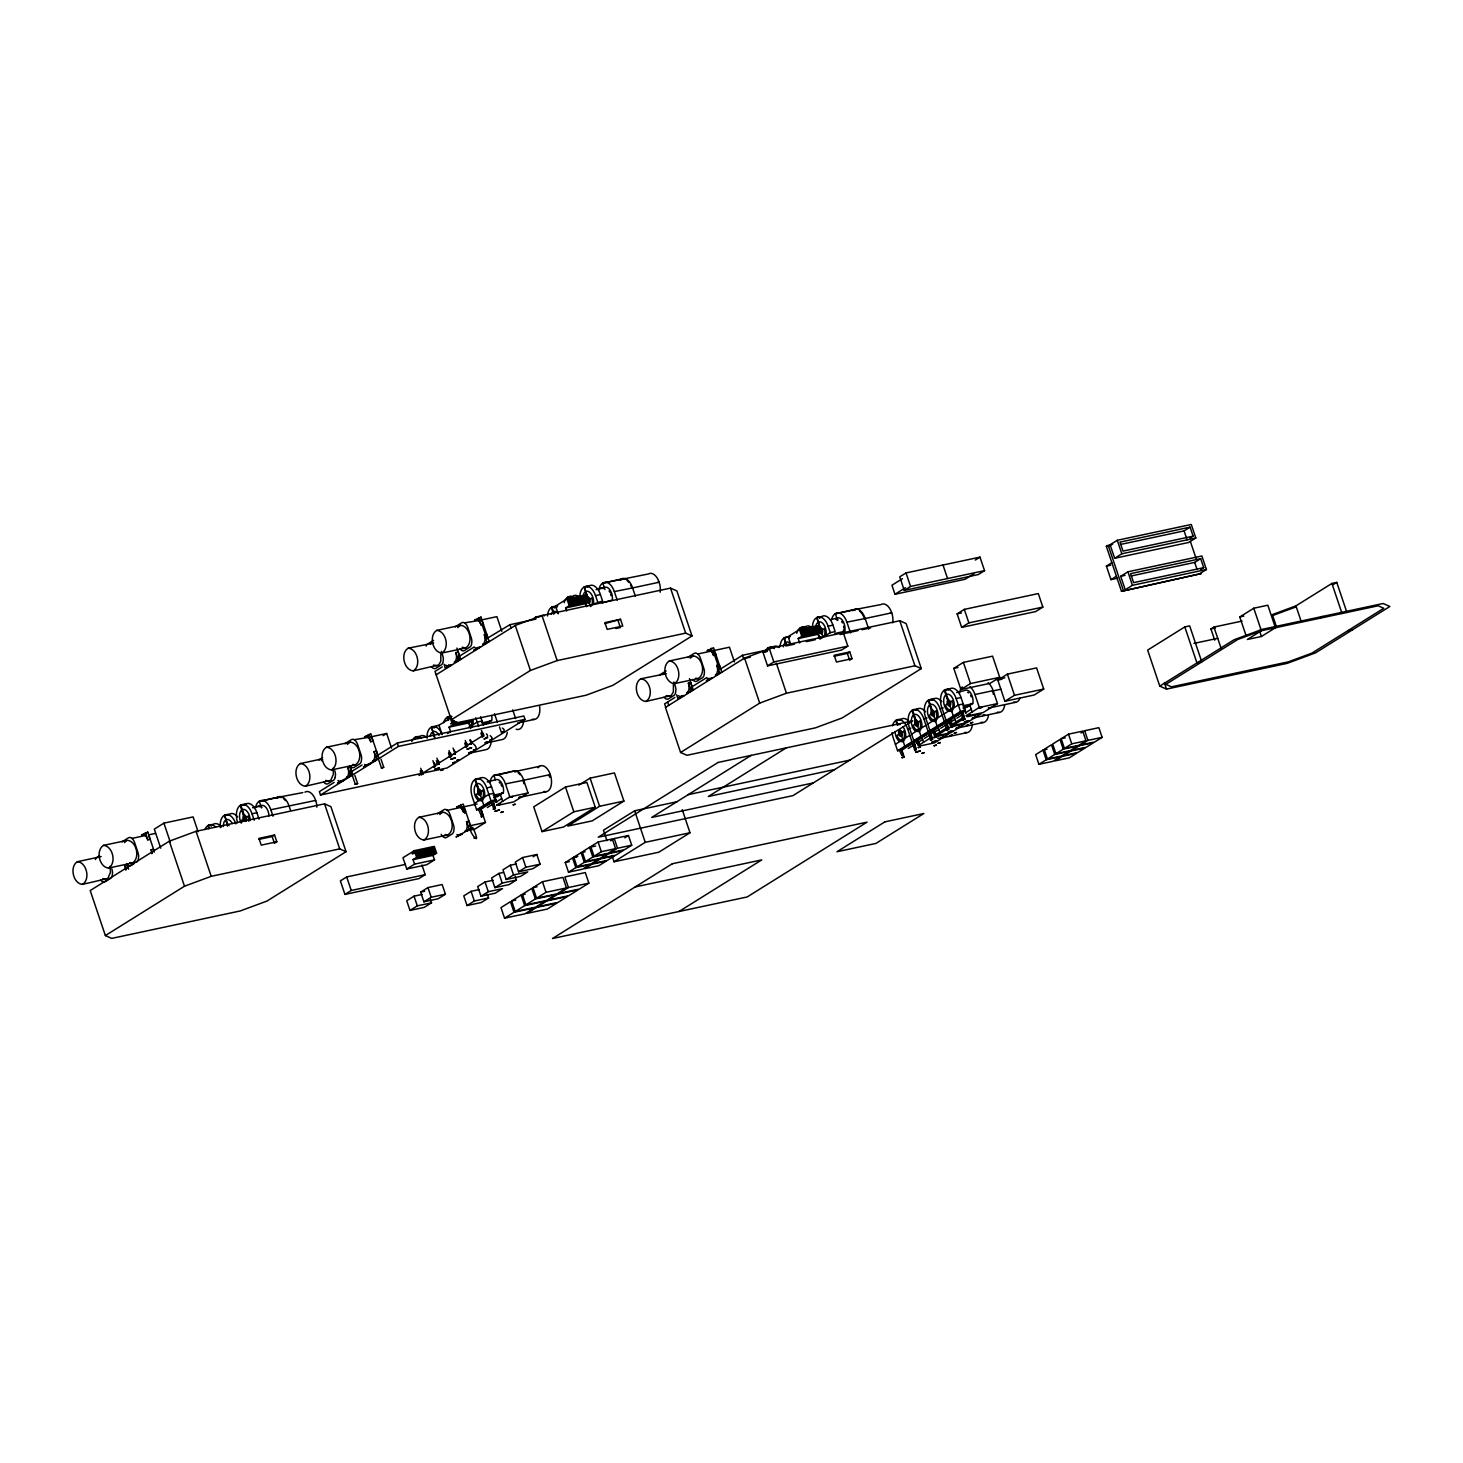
<?xml version="1.0" encoding="UTF-8"?>
<svg xmlns="http://www.w3.org/2000/svg" width="1463" height="1463" viewBox="0 0 1463 1463"><rect width="100%" height="100%" fill="white"/><g stroke="black" fill="none" stroke-linecap="round" stroke-linejoin="round"><path stroke-width="1.5" d="M469.623 826.028L469.641 825.077A7.699 4.334 77.9 0 0 468.946 821.164L466.514 821.676A7.699 4.334 77.9 0 1 467.209 825.589L467.191 826.558A7.699 4.334 77.9 0 1 465.106 831.277L467.538 830.746A7.699 4.334 77.9 0 0 469.129 828.588M720.015 669.304L720.015 668.756A7.699 4.334 77.9 0 0 719.321 664.824L716.888 665.336A7.699 4.334 77.9 0 1 717.583 669.268L717.565 670.219A7.699 4.334 77.9 0 1 715.48 674.937L717.912 674.425A7.699 4.334 77.9 0 0 719.503 672.267M350.974 773.177L351.083 771.312A7.699 4.334 77.9 0 0 350.37 767.38L347.938 767.91A7.699 4.334 77.9 0 1 348.651 771.824L348.633 772.793A7.699 4.334 77.9 0 1 346.53 777.511L348.962 776.981A7.699 4.334 77.9 0 0 350.553 774.823M458.651 658.679L458.925 655.954A7.699 4.334 77.9 0 0 458.212 652.041L455.779 652.553A7.699 4.334 77.9 0 1 456.493 656.485L456.474 657.436A7.699 4.334 77.9 0 1 454.371 662.154L456.803 661.623A7.699 4.334 77.9 0 0 458.394 659.466M691.213 689.274L691.487 686.549A7.699 4.334 77.9 0 0 690.792 682.618L688.36 683.148A7.699 4.334 77.9 0 1 689.055 687.061L689.036 688.031A7.699 4.334 77.9 0 1 686.952 692.749L689.384 692.218A7.699 4.334 77.9 0 0 690.975 690.061M335.228 777.365L335.502 774.64A7.699 4.334 77.9 0 0 334.808 770.708M485.442 724.039L491.806 720.07A9.034 5.084 77.9 0 0 491.696 715.572M493.634 797.481L497.621 796.622L503.473 792.379A9.034 5.084 77.9 0 0 496.689 779.505L487.197 781.9M825.607 636.588L826.083 634.649A9.034 5.084 77.9 0 0 819.317 621.793L816.994 623.238A9.034 5.084 77.9 0 0 815.714 626.676M841.883 633.132L844.901 630.644A9.034 5.084 77.9 0 0 838.134 617.77L830.618 619.745M963.129 708.11L967.116 707.251L972.95 703.008A9.034 5.084 77.9 0 0 966.183 690.134L956.692 692.529M471.726 727.532L473.006 724.094A9.034 5.084 77.9 0 0 472.878 719.577M357.594 783.583L355.308 784.314L357.594 783.583L354.869 775.481M381.441 768.02L383.727 767.289L381.477 768.057L378.716 759.9M435.334 766.484C429.957 767.362 439.229 767.563 433.908 762.753M451.5 756.389C446.526 757.103 454.755 757.724 450.092 752.659M471.689 743.789C466.258 744.777 475.694 744.758 470.281 740.059M475.347 749.605C468.197 750.903 481.711 751.141 473.409 743.862M487.728 737.681C477.67 740.68 491.294 738.376 486.448 733.859M491.531 739.492C485.771 740.772 495.92 740.223 490.233 735.67M503.711 731.902C497.969 733.804 508.008 731.335 502.412 728.08M480.778 808.436L478.547 809.094L480.778 808.436L483.229 816.171L481.144 816.793L483.357 816.08M472.714 827.29C484.582 853.24 464.374 826.138 471.872 827.711M496.725 802.474L493.964 797.079M473.902 838.134L476.17 837.348M911.668 742.418L913.589 741.942M917.356 739.565L916.478 739.857M934.089 729.159L931.858 729.818L934.089 729.159L936.539 736.913L934.455 737.517L936.539 736.913M952.852 726.727L950.603 727.385L952.888 726.654L950.292 718.955L948.042 719.723L950.145 719.156M124.446 842.615L126.202 840.859M321.293 760.76L322.573 759.242M347.426 744.448L348.706 742.948M457.663 627.609L460.498 625.304C469.934 625.999 473.665 643.208 465.563 647.981L441.826 653.065C432.39 652.352 428.659 635.161 436.742 630.388L460.498 625.304M439.851 814.525L441.131 813.026M690.225 658.204L693.06 655.899C702.496 656.594 706.227 673.803 698.144 678.576L674.388 683.642C664.97 682.947 661.239 665.756 669.322 660.965L693.06 655.899M227.314 825.79L228.118 825.297A3.109 1.756 77.9 0 1 229.069 825.607M259.737 806.808L260.524 806.058L252.569 807.759M433.597 733.713L431.384 727.166A13.844 7.79 77.9 0 1 442.009 734.152M603.231 588.638L604.018 587.888L596.063 589.589M819.554 628.102L820.359 627.609A3.109 1.756 77.9 0 1 822.718 631.669A3.109 1.756 77.9 0 1 820.048 632.967M835.794 619.215L836.598 618.465L837.257 620.44M899.434 730.403L899.068 730.769A3.109 1.756 77.9 0 0 899.708 735.779A3.109 1.756 77.9 0 0 902.25 734.188A3.109 1.756 77.9 0 0 899.873 730.256L904.774 746.258L909.639 745.234M423.026 774.165C418.491 774.622 425.696 775.701 421.746 770.343M439.211 764.07C434.548 764.619 442.21 765.423 437.912 760.248M455.395 753.975C450.897 754.487 458.23 755.365 454.097 750.153M467.575 746.386C463.04 746.825 470.245 747.922 466.276 742.546M483.759 736.291C479.096 736.822 486.74 737.645 482.461 732.451M492.83 800.919L490.763 801.431L492.83 800.919L495.408 808.582L493.324 809.204L495.408 808.582M901.61 749.44L899.507 750.062L901.61 749.44L904.171 757.103L902.068 757.669L904.171 757.103M917.776 739.345L920.355 747.008L918.252 747.575L920.355 747.008M962.325 711.548L960.258 712.06L962.325 711.548L964.903 719.211L962.819 719.833L964.903 719.211M949.798 723.362L949.048 723.033M916.35 749.495C911.065 748.635 919.459 756.097 913.79 741.851L915.728 741.43M965.982 713.267L963.459 707.708M932.534 739.4L930.45 740.022L932.534 739.4L930.139 731.591L928.658 732.268M951.682 725.538L953.913 724.862L953.035 725.355M948.719 729.306L946.634 729.927L948.719 729.306L946.323 721.497L944.056 722.265L945.445 721.972M535.952 619.123L509.947 624.683L487.453 638.161A7.699 4.334 77.9 0 0 486.74 634.229L484.308 634.759A7.699 4.334 77.9 0 1 485.021 638.673L485.003 639.642A7.699 4.334 77.9 0 1 482.9 644.36L489.172 641.434L480.998 617.13L474.725 620.038A7.699 4.334 77.9 0 1 477.56 620.074L478.145 620.458A7.699 4.334 77.9 0 1 480.98 624.847L483.412 624.335A7.699 4.334 77.9 0 0 482.187 621.757M480.998 617.13L477.157 619.526A7.699 4.334 77.9 0 1 479.389 619.288M99.594 855.8L96.96 857.428A7.699 4.334 77.9 0 0 96.485 857.812M154.182 852.179A7.699 4.334 77.9 0 0 153.542 849.235L147.781 832.118L141.509 835.044A7.699 4.334 77.9 0 1 144.343 835.062L144.928 835.446A7.699 4.334 77.9 0 1 147.781 839.853L150.214 839.323A7.699 4.334 77.9 0 0 148.476 836.05M147.781 832.118L143.941 834.513A7.699 4.334 77.9 0 1 145.605 834.148M198.09 831.716L193.116 816.903L163.911 823.139L154.31 829.119L160.729 848.174M442.265 666.89L435.023 671.407L451.317 719.814L457.681 722.649M458.833 656.558L474.049 647.067M444.057 664.239L445.264 667.841L451.537 664.915A7.699 4.334 77.9 0 1 448.702 664.897M454.371 662.154L460.644 659.246L456.895 648.072M477.816 647.359A7.699 4.334 77.9 0 0 480.065 647.121L473.793 650.029L476.225 649.517M169.324 841.188L90.212 890.546L105.373 935.57L111.718 938.405L240.225 910.955L266.961 901.062L346.073 851.704L330.912 806.68L324.567 803.845L196.06 831.295L169.324 841.188L184.484 886.212L105.373 935.57M436.157 674.79L515.269 625.433L542.005 615.539L670.511 588.108L676.875 590.924L692.017 635.948L612.906 685.306L586.169 695.199L453.274 723.563L451.756 719.046M131.286 865.456L133.919 863.81M533.483 619.16A13.844 7.79 77.9 0 1 535.129 617.605L535.732 617.24A13.844 7.79 77.9 0 1 538.695 616.581M564.188 602.701A13.844 7.79 77.9 0 1 567.498 597.416L571.338 596.355M586.901 594.691L566.949 598.952L555.556 606.066L558.08 613.564M539.993 616.563L540.597 616.197A13.844 7.79 77.9 0 1 544.62 615.777M556.178 606.468L556.781 606.103A13.844 7.79 77.9 0 1 557.714 605.645M587.687 586.956A13.844 7.79 77.9 0 1 588.547 586.279L589.132 585.913A13.844 7.79 77.9 0 1 600.397 594.545L602.573 601.019L593.521 604.073A9.034 5.084 77.9 0 0 586.754 591.198L584.414 592.643A9.034 5.084 77.9 0 0 583.134 596.099M215.591 826.979A13.844 7.79 77.9 0 0 208.423 825.315L207.819 825.699A13.844 7.79 77.9 0 0 204.948 829.576M244.193 805.125A13.844 7.79 77.9 0 1 245.053 804.467L245.656 804.083A13.844 7.79 77.9 0 1 256.903 812.733L259.079 819.207M322.573 757.633L319.94 759.279A7.699 4.334 77.9 0 0 319.025 760.157M635.417 596.319L632.51 587.687A13.844 7.79 77.9 0 0 621.263 579.055L602.482 583.298A13.844 7.79 77.9 0 0 598.879 590.138M566.62 610.967L565.614 607.95L569.217 605.719L589.168 601.458L584.267 586.956L589.132 585.913M568.705 601.256L582.713 598.276L586.297 596.026L587.815 600.525L569.802 604.384L568.284 599.885L586.297 596.026M255.696 806.771A13.844 7.79 77.9 0 1 258.988 801.486L259.591 801.102A13.844 7.79 77.9 0 1 270.838 809.752L273.014 816.226M368.164 764.344A7.699 4.334 77.9 0 0 369.828 763.979L363.556 766.886L378.935 758.291L370.742 733.969L364.488 736.877A7.699 4.334 77.9 0 1 367.323 736.913L367.908 737.297A7.699 4.334 77.9 0 1 370.742 741.704L373.175 741.174A7.699 4.334 77.9 0 0 370.907 737.279M585.785 599.153L570.698 602.372L570.314 601.256L585.401 598.038L585.785 599.153L582.183 601.403L569.253 604.164M370.742 733.969L366.92 736.364A7.699 4.334 77.9 0 1 367.999 735.999M621.263 579.055L620.659 579.421A13.844 7.79 77.9 0 0 619.8 580.098M584.212 602.774L591.784 597.928A6.931 3.895 77.9 0 1 590.503 606.56L586.151 593.612M565.614 607.95L585.566 603.689L589.168 601.458M276.306 798.268A13.844 7.79 77.9 0 1 277.184 797.591L277.769 797.225A13.844 7.79 77.9 0 1 289.034 805.875L290.479 810.191M383.141 735.67L386.671 733.475L391.609 748.196M630.608 584.999A13.24 7.461 77.9 0 1 631.906 588.071L614.332 591.582A13.844 7.79 77.9 0 0 603.085 582.932M334.167 782.394L319.373 791.629L320.507 795.012L447.056 767.984L524.979 719.375L523.845 715.992L397.296 743.021L376.942 755.713M350.864 771.989L362.074 765.003M342.616 780.657A7.699 4.334 77.9 0 0 343.695 780.273L337.423 783.18L352.802 774.585L350.37 767.38M346.53 777.511L352.802 774.585M376.668 755.877L377.07 757.048L377.216 754.999A7.699 4.334 77.9 0 0 376.503 751.086L374.071 751.598A7.699 4.334 77.9 0 1 374.766 755.53L374.766 756.481A7.699 4.334 77.9 0 1 372.663 761.199L378.935 758.291M320.507 795.012L398.43 746.404L524.979 719.375M411.743 741.522A13.844 7.79 77.9 0 1 414.596 737.645L420.064 736.218A13.844 7.79 77.9 0 1 427.251 737.882M439.229 725.465A13.844 7.79 77.9 0 0 436.248 726.123L435.663 726.508A13.844 7.79 77.9 0 0 434.017 728.062M451.317 719.814L530.429 670.456L557.165 660.581L685.672 633.132L692.017 635.948M450.567 723.801L454.152 721.552L453.786 720.436M272.136 836.543L274.55 835.044L276.818 841.81L274.422 843.291L272.136 836.543L258.786 839.396M604.749 623.64L620.495 619.288L622.763 626.054L607.182 629.383L604.914 622.616L620.495 619.288M449.068 727.129L452.67 724.898L472.622 720.637L469.038 722.868L449.068 727.129L450.586 731.646L447.477 733.585M469.989 726.581L477.176 722.1L482.04 721.058M419.003 775.481L481.93 736.218M476.627 809.844L491.019 800.864L486.667 787.917A13.844 7.79 77.9 0 0 475.42 779.267L474.817 779.651A13.844 7.79 77.9 0 0 472.275 796.896L476.627 809.844L481.51 808.801L495.884 799.822L491.531 786.875A13.844 7.79 77.9 0 0 480.285 778.225L477.029 778.919M478.822 779.267A13.844 7.79 77.9 0 1 479.681 778.609L480.285 778.225M490.014 782.449A13.844 7.79 77.9 0 1 493.616 775.628L494.22 775.244A13.844 7.79 77.9 0 1 505.466 783.894L509.819 796.841L496.542 805.125L499.468 804.504M511.812 771.751L512.397 771.367A13.844 7.79 77.9 0 1 523.644 780.017L528.015 792.964L513.623 801.943L497.457 805.381M464.393 808.673A7.699 4.334 77.9 0 1 465.618 811.252L463.186 811.764A7.699 4.334 77.9 0 0 460.351 807.375L459.748 806.991A7.699 4.334 77.9 0 0 456.913 806.954L463.186 804.047L471.379 828.369L455.999 836.964L462.271 834.038A7.699 4.334 77.9 0 1 460.022 834.276M714.767 652.333A7.699 4.334 77.9 0 1 715.992 654.912L713.56 655.442A7.699 4.334 77.9 0 0 710.707 651.035L710.122 650.651A7.699 4.334 77.9 0 0 707.287 650.633L713.56 647.707L721.753 672.029L715.48 674.937M405.434 864.414L346.676 876.959L340.385 880.891L344.939 894.405L418.912 878.605L425.203 874.673L421.966 865.017M474.451 803.37L488.843 794.391L493.708 793.348M523.9 783.729A13.24 7.461 77.9 0 0 523.059 780.382L505.466 783.894M478.584 809.423L481.656 816.756M492.958 800.444L495.043 808.417M414.358 850.643L402.965 857.739L406.769 869.004L426.721 864.743L434.511 859.878L432.993 855.38L436.596 853.13L434.31 846.382L414.358 850.643L416.626 857.391L413.041 859.641L414.559 864.139L406.769 869.004M344.939 894.405L351.23 890.473L425.203 874.673M433.725 847.717L415.711 851.557L412.109 853.807L430.122 849.948L433.725 847.717L435.243 852.216L431.64 854.465M487.344 807.539L491.842 804.741M495.738 802.309L501.718 798.579M674.827 697.485L664.604 703.868L665.738 707.251M691.396 687.153L706.611 677.662M719.887 669.377L742.509 655.259L768.514 649.718M433.213 850.826L418.125 854.063L417.741 852.929L432.829 849.71L433.213 850.826L429.61 853.075L416.681 855.837M465.106 831.277L471.379 828.369M676.619 694.815L677.826 698.418L684.099 695.51A7.699 4.334 77.9 0 1 681.868 695.748M686.952 692.749L693.206 689.823L689.457 678.667M711.567 678.082A7.699 4.334 77.9 0 0 712.627 677.716L706.373 680.624L708.805 680.112M771.294 648.182L744.557 658.076L665.427 707.434L680.588 752.476L686.952 755.292L815.44 727.843L842.176 717.949L921.288 668.591L906.146 623.567L899.782 620.751L769.282 648.438L762.991 652.37L767.545 665.866L841.518 650.066L847.827 646.152L843.273 632.638L840.128 634.595M480.522 807.759L485.46 822.462L474.926 829.046L466.734 830.783M764.838 652.077A13.844 7.79 77.9 0 1 767.691 648.2L773.159 646.792A13.844 7.79 77.9 0 1 779.304 647.542M789.581 637.777A13.844 7.79 77.9 0 0 784.479 637.722L783.875 638.106A13.844 7.79 77.9 0 0 780.108 646.573M796.768 633.296A13.844 7.79 77.9 0 1 800.06 628.011L805.528 626.585A13.844 7.79 77.9 0 1 812.697 628.249M819.463 625.286L799.511 629.547L788.118 636.643L790.642 644.159M773.159 646.792L767.691 648.2M788.74 637.063L789.343 636.679A13.844 7.79 77.9 0 1 790.276 636.24M831.752 619.178A13.844 7.79 77.9 0 1 835.044 613.893L835.647 613.527A13.844 7.79 77.9 0 1 846.894 622.159L850.533 632.949M799.694 643.043L798.195 638.545L801.779 636.295L821.749 632.034L816.848 617.532L820.085 616.837M815.275 628.871L818.878 626.621L820.396 631.12L816.793 633.369L815.275 628.871L801.267 631.851M906.018 572.929L899.727 576.861L904.262 590.375L978.253 574.575L984.544 570.643L979.991 557.129L906.018 572.929L910.571 586.444L904.262 590.375M565.486 787.021L533.721 806.845L542.042 831.606L563.474 827.034L595.24 807.21L586.901 782.449L565.486 787.021L573.825 811.782L542.042 831.606M818.366 629.748L803.278 632.967L802.894 631.851L817.982 628.615L818.366 629.748L814.763 631.979L801.834 634.741M902.433 578.69L891.936 585.237L894.972 594.252L965.068 579.275L973.791 573.825M852.38 610.674A13.844 7.79 77.9 0 1 853.24 610.016L853.825 609.632A13.844 7.79 77.9 0 1 865.09 618.282L868.711 629.072M820.597 630.864L824.346 628.523A6.931 3.895 77.9 0 1 823.084 637.136A6.931 3.895 77.9 0 1 817.451 632.821M767.545 665.866L773.836 661.953L847.827 646.152M798.195 638.545L818.146 634.284L821.749 632.034M578.891 785.119L590.101 778.133L614.442 772.921L623.915 801.066L592.149 820.889L567.809 826.083L599.574 806.278L623.915 801.066M820.249 638.91L830.271 632.656L835.135 631.614L832.959 625.14A13.844 7.79 77.9 0 0 821.712 616.49M894.972 594.252L905.451 587.705M422.167 894.442L414.047 896.179L406.732 900.733L409.987 910.425L424.215 907.389L431.512 902.817L430.213 898.959M420.649 892.137L427.964 887.584L442.173 884.548L445.429 894.222L438.114 898.776L423.904 901.811L420.649 892.137L424.709 891.278M859.604 611.095A13.24 7.461 77.9 0 1 864.487 618.648L846.894 622.159M409.987 910.425L417.302 905.853L431.512 902.817M423.904 901.811L431.219 897.258L445.429 894.222M975.272 560.073L979.991 557.129M680.588 752.476L759.699 703.118L786.436 693.224L914.942 665.775L921.288 668.591M847.37 653.431L849.765 651.949L852.033 658.697L849.637 660.197L847.37 653.431L834.02 656.284M516.366 863.938L510.276 865.236L502.961 869.808L506.216 879.482L520.426 876.447L527.741 871.893L513.531 874.929L506.216 879.482M522.602 857.537L515.287 862.109L518.56 871.783L532.77 868.748L540.085 864.194L536.83 854.502L522.602 857.537L525.875 867.23L518.56 871.783M493.159 880.251L485.039 881.988L477.724 886.56L480.98 896.234L495.207 893.198L502.504 888.644L488.295 891.68L480.98 896.234M503.016 872.533L498.956 873.393L491.641 877.946L494.896 887.639L509.106 884.603L516.421 880.031L515.122 876.172M479.224 889.595L471.086 891.333L463.789 895.886L467.044 905.56L481.254 902.525L488.569 897.971L487.27 894.094M533.172 856.788L536.83 854.502M494.896 887.639L502.211 883.067L516.421 880.031M467.044 905.56L474.359 901.007L488.569 897.971M677.278 801.687L634.631 810.795L603.451 830.234L606.999 840.75M957.131 613.875L964.318 609.376L1038.309 593.576L1042.845 607.09L1035.658 611.571L961.666 627.371L957.131 613.875L961.484 612.942M568.504 872.186L575.819 867.614L590.028 864.578L582.713 869.15L568.504 872.186L565.248 862.512L572.545 857.94L576.605 857.08M577.007 866.882L584.322 862.31L598.532 859.275L591.217 863.847L577.007 866.882L573.752 857.19L581.067 852.636L585.127 851.759M595.66 846.016L589.571 847.315L582.256 851.887L585.511 861.561L599.739 858.525L607.035 853.971L592.826 857.007L585.511 861.561M598.093 842.011L590.778 846.565L594.033 856.257L608.242 853.222L615.557 848.65L612.302 838.976L598.093 842.011L601.348 851.685L594.033 856.257M515.232 911.522L524.687 905.615L545.132 901.245L535.659 907.151L515.232 911.522L511.666 900.952L521.139 895.045L525.217 894.167M533.007 887.639L542.462 881.732L562.908 877.361L566.474 887.95L557.001 893.856L536.555 898.209L533.007 887.639L537.086 886.761M610.583 840.841L614.241 838.555L628.45 835.519L631.723 845.212L624.408 849.765L610.199 852.801L617.496 848.247L631.723 845.212M751.196 755.365L651.712 817.433L813.3 782.924M961.666 627.371L968.872 622.891L1042.845 607.09M624.792 837.805L628.45 835.519M504.552 918.179L514.025 912.272L534.47 907.901L524.998 913.808L504.552 918.179L500.986 907.609L510.459 901.683L514.025 912.272M525.894 904.866L535.367 898.959L555.812 894.588L546.339 900.513L525.894 904.866L522.328 894.295L531.801 888.388L535.367 898.959M536.555 898.209L546.028 892.302L566.474 887.95M1121.499 591.326L1201.178 573.587L1121.499 591.326L1106.339 546.302L1112.593 544.236M1117.275 540.286L1110.088 544.766L1114.641 558.281L1188.614 542.48L1195.82 537.982L1191.266 524.486L1117.275 540.286L1121.828 553.782L1114.641 558.281M786.234 747.886L708.33 796.494L834.879 769.465M568.412 887.529L558.957 893.436L579.385 889.065L588.858 883.158L585.31 872.57L564.864 876.94L568.412 887.529L588.858 883.158M611.936 855.453L614.058 861.762L645.238 842.322L690.006 832.758L682.233 809.642M1117.476 578.251L1110.947 579.641L1106.412 566.126L1111.807 562.761M690.006 832.758L658.844 852.197L614.058 861.762M953.785 668.372L963.385 662.392L992.591 656.156L999.704 677.314L990.122 683.312L960.917 689.548L953.785 668.372L957.954 667.494M1120.567 544.455L1184.079 530.886L1190.077 527.137L1193.113 536.153L1190.114 538.018M1110.947 579.641L1116.342 576.276M1206.426 569.509L1132.435 585.31L1125.248 589.79L1120.695 576.294L1127.9 571.795L1201.873 555.995L1206.426 569.509L1199.221 573.99M913.753 740.662L928.145 731.683L923.793 718.735A13.844 7.79 77.9 0 0 912.546 710.085L911.943 710.469A13.844 7.79 77.9 0 0 909.401 727.714L913.753 740.662L916.204 739.931L918.142 745.673M925.549 711.804A13.844 7.79 77.9 0 0 917.411 709.043L916.807 709.427A13.844 7.79 77.9 0 0 915.948 710.104M932.132 700.009A13.844 7.79 77.9 0 1 932.992 699.332L933.595 698.948A13.844 7.79 77.9 0 1 941.733 701.71M948.317 689.896A13.844 7.79 77.9 0 1 949.176 689.238L949.78 688.854A13.844 7.79 77.9 0 1 961.026 697.504L965.379 710.451L950.987 719.43L946.122 720.473L941.77 707.525A13.844 7.79 77.9 0 1 944.312 690.28L949.78 688.854M960.917 689.548L970.499 683.55L999.704 677.314M895.393 744.283L909.785 735.304M911.577 734.188L925.969 725.209M927.761 724.094L942.154 715.114M943.946 713.999L958.338 705.02L963.203 703.977M997.803 680.112L1007.385 674.132L1036.59 667.896L1043.722 689.055L1034.122 695.035L1004.916 701.271L997.803 680.112L1001.972 679.216M1131.173 575.965L1194.686 562.414L1200.684 558.665L1203.72 567.681L1200.721 569.546M993.395 694.358A13.24 7.461 77.9 0 0 992.554 691.011L993.139 690.646A13.844 7.79 77.9 0 0 988.037 682.746M897.587 750.757L911.961 741.778L916.826 740.735L902.452 749.714L897.587 750.757L893.216 737.809A13.844 7.79 77.9 0 1 892.083 732.524M929.938 730.567L944.33 721.588L949.194 720.546L934.802 729.525L929.938 730.567L925.585 717.62A13.844 7.79 77.9 0 1 928.127 700.375L933.595 698.948M946.122 720.473L960.514 711.493L965.379 710.451M899.526 750.336L901.958 755.768M912.199 742.418L901.226 749.275L903.805 756.938M913.918 741.357L915.984 749.33M930.084 731.262L932.169 739.236M946.268 721.168L948.353 729.141M948.079 720.052L951.151 727.385M962.453 711.073L964.538 719.046M918.636 739.62L933.01 730.64L928.145 731.683M908.285 748.471L914.284 744.722M922.678 739.492L916.679 743.222L917.703 743.149M924.47 738.376L930.468 734.627M938.862 729.397L932.864 733.128L933.888 733.054M940.654 728.281L945.153 725.465M947.841 723.783L955.028 719.302M956.839 718.187L961.337 715.37M965.233 712.938L971.213 709.208M919.002 745.106L930.779 737.754L928.584 731.281M935.186 735.011L946.945 727.66M951.371 724.898L963.129 717.565M969.859 686.641A13.844 7.79 77.9 0 1 974.961 694.523L993.139 690.646L997.51 703.593L979.314 707.47L966.037 715.754L968.963 715.133M930.724 739.345L963.093 719.138M997.51 703.593L983.118 712.572L966.952 716.01M1004.916 701.271L1014.517 695.291L1043.722 689.055M679.051 911.486L761.748 859.897L635.198 886.925M1184.811 626.914L1196.935 662.94L1201.8 661.898L1189.675 625.871L1184.811 626.914L1147.65 650.102L1159.775 686.129L1166.505 689.11L1287.221 663.342L1315.53 652.864L1389.85 606.487L1383.12 603.506L1262.404 629.291L1234.095 639.752L1159.775 686.129M1214.747 640.209L1210.943 628.944L1213.943 627.078L1242.069 621.062M1245.982 635.381L1239.783 616.965L1253.773 608.224L1267.836 605.225L1275.407 627.737L1261.417 636.478L1247.354 639.477L1261.362 630.736L1378.164 605.792L1383.779 608.279L1311.854 653.156L1288.263 661.879L1171.461 686.824L1165.846 684.337L1237.771 639.477L1261.362 630.736L1253.773 608.224M1047.033 749.221L1042.973 750.098L1035.658 754.652L1038.913 764.326L1053.141 761.29L1060.437 756.737L1046.228 759.772L1038.913 764.326M1061.187 738.724L1068.502 734.17L1082.711 731.134L1085.985 740.808L1078.67 745.362L1064.461 748.398L1061.187 738.724L1065.247 737.864M1081.011 733L1084.668 730.714L1098.878 727.678L1102.133 737.352L1094.818 741.924L1080.608 744.96L1087.923 740.388L1102.133 737.352M1047.435 759.023L1054.75 754.469L1068.959 751.433L1061.644 755.987L1047.435 759.023L1044.18 749.349L1051.476 744.777L1054.75 754.469M1055.939 753.719L1063.254 749.147L1077.463 746.112L1070.148 750.684L1055.939 753.719L1052.683 744.027L1059.998 739.473L1063.254 749.147M1064.461 748.398L1071.757 743.844L1085.985 740.808M1276.687 627.499L1272.353 614.606L1295.944 605.865L1331.915 583.444L1336.78 582.402L1346.911 612.485M1333.067 584.706L1336.78 582.402M1319.772 618.264L1322.753 616.398M929.773 731.847L931.913 731.335M433.706 643.08L408.214 648.182C400.131 652.955 403.861 670.164 413.298 670.859L438.607 664.988L440.784 661.367L440.857 652.882M430.415 643.903L431.969 643.098M103.544 845.376C95.461 850.168 99.191 867.358 108.609 868.053L132.365 862.987C140.448 858.214 136.717 841.006 127.281 840.311L103.544 845.376C112.962 846.071 116.693 863.28 108.609 868.053M101.148 856.605L77.411 861.689C69.328 866.462 73.059 883.67 82.477 884.365L107.787 878.495L110.475 872.259L110.054 866.389M326.505 747.227C318.422 752.019 322.153 769.209 331.589 769.904L355.326 764.838C363.427 760.065 359.697 742.857 350.26 742.162L326.505 747.227C335.941 747.922 339.672 765.131 331.589 769.904M321.97 758.913L300.372 763.54C292.289 768.313 296.02 785.503 305.456 786.216L330.766 780.346L333.436 774.11L333.015 768.24M349.163 742.71L350.26 742.162M666.268 673.675L640.776 678.777C632.711 683.55 636.423 700.74 645.86 701.454L671.17 695.583L673.364 691.944L673.437 683.477M662.977 674.48L664.531 673.693M418.948 817.305C410.865 822.078 414.596 839.287 424.014 839.981L447.769 834.916C455.853 830.124 452.122 812.934 442.704 812.221L418.948 817.305C428.366 818 432.097 835.19 424.014 839.981M441.607 812.788L442.704 812.221M441.826 653.065C449.909 648.274 446.178 631.083 436.742 630.388M413.298 670.859C421.381 666.086 417.65 648.877 408.214 648.182M82.477 884.365C90.56 879.574 86.829 862.384 77.411 861.689M305.456 786.216C313.539 781.425 309.809 764.235 300.372 763.54M674.388 683.642C682.471 678.869 678.741 661.66 669.322 660.965M645.86 701.454C653.943 696.662 650.212 679.472 640.776 678.777M945.72 721.862L948.097 721.241M937.143 735.34L935.625 735.542L936.594 735.322M920.959 745.435L919.441 745.636L920.41 745.417M184.484 886.212L211.221 876.319L339.709 848.887L346.073 851.704M1273.322 615.301L1295.578 607.072M253.172 807.393L262.06 805.363A9.034 5.084 77.9 0 1 268.954 816.043M897.569 724.88L898.831 724.441A9.034 5.084 77.9 0 1 900.202 724.606M588.547 586.279L583.682 587.321A13.844 7.79 77.9 0 0 579.878 597.526M604.951 589.589L602.774 583.115L648.402 573.971A13.24 7.461 77.9 0 1 657.07 577.812A13.24 7.461 77.9 0 1 660.179 592.204M596.648 589.205L605.554 587.175A9.034 5.084 77.9 0 1 612.32 600.049L602.189 602.902M567.498 597.416L570.735 596.721M455.395 627.005A7.699 4.334 77.9 0 1 456.31 626.127L461.577 622.836A7.699 4.334 77.9 0 1 464.411 622.872L478.328 620.605M480.541 620.129L496.908 616.636L501.846 631.339M587.084 601.768A3.109 1.756 77.9 0 0 590.119 601.458A3.109 1.756 77.9 0 0 587.779 597.014L586.992 597.526L584.267 586.956A13.844 7.79 77.9 0 1 595.514 595.587L600.397 594.545M631.906 588.071L659.173 582.237L657.692 582.237M556.781 606.103L551.313 607.511A13.844 7.79 77.9 0 0 547.546 615.996M554.55 606.816L551.313 607.511L553.508 614.058M578.214 604.054L582.219 603.213M535.732 617.24L540.597 616.197M535.129 617.605L538.366 616.911M482.9 644.36L485.332 643.83A7.699 4.334 77.9 0 0 486.246 642.97M615.923 628.505L620.367 627.554L618.099 620.787M445.264 667.841L447.696 667.311M910.571 586.444L984.544 570.643M1190.077 527.137L1119.981 542.115L1123.017 551.112L1193.113 536.153M1106.339 546.302L1110.673 545.388M853.825 609.632L835.355 613.71L837.531 620.184M819.481 617.221L816.244 617.916A13.844 7.79 77.9 0 0 812.459 628.102M835.044 613.893L853.24 610.016M853.532 609.815L880.982 604.566A13.24 7.461 77.9 0 1 889.65 608.407A13.24 7.461 77.9 0 1 892.759 622.799M1121.828 553.782L1195.82 537.982M800.06 628.011L803.297 627.316M818.878 626.621L800.864 630.462L802.382 634.96L820.396 631.12M707.287 650.633L709.72 650.102A7.699 4.334 77.9 0 1 710.25 649.846M1106.412 566.126L1110.764 565.212M697.54 654.034L710.89 651.181M819.646 628.029L816.848 617.532A13.844 7.79 77.9 0 1 828.095 626.182L832.959 625.14M864.487 618.648L891.735 612.832L890.272 612.832M803.608 633.168L812.221 631.321M789.343 636.679L783.875 638.106L786.088 644.653L784.479 637.722M810.795 634.649L814.781 633.79M834.751 633.479L844.718 631.358M450.823 716.376L446.965 717.437A13.844 7.79 77.9 0 0 443.673 722.74M451.829 716.413L446.965 717.437L447.989 720.491M785.85 646.006L794.519 644.159M806.351 641.635L815.22 639.733M840.823 634.265L857.976 630.608M862.164 629.712L870.558 627.92M1200.684 558.665L1130.588 573.642L1133.624 582.64L1203.72 567.681M762.991 652.37L767.344 651.437M1120.695 576.294L1125.047 575.361M345.158 743.844A7.699 4.334 77.9 0 1 346.073 742.985L351.339 739.693A7.699 4.334 77.9 0 1 354.174 739.729L368.091 737.443M370.304 736.968L386.671 733.475M750.263 657.234L743.643 658.643L742.509 655.259M436.248 726.123L430.78 727.532A13.844 7.79 77.9 0 0 426.995 737.736M452.725 723.344L457.023 722.411M481.674 722.923L491.623 720.802M414.596 737.645L417.851 736.95M482.717 723.856L488.788 722.557M517.609 722.996L534.379 719.412M849.765 651.949L834.184 655.259L836.452 662.026L852.033 658.697M372.663 761.199L375.095 760.687A7.699 4.334 77.9 0 0 376.009 759.809M677.826 698.418L680.277 697.906M485.241 743.186L502.01 739.601A13.24 7.461 77.9 0 0 507.295 732.433M469.056 753.28L485.826 749.696A13.24 7.461 77.9 0 0 491.111 742.527M245.656 804.083L240.188 805.51A13.844 7.79 77.9 0 0 237.646 822.755M277.769 797.225L259.298 801.303L261.475 807.777M245.053 804.467L240.188 805.51L244.54 818.439M258.988 801.486L277.184 797.591M277.476 797.408L302.823 792.599M131.761 838.445L145.111 835.592M149.391 834.678L155.517 833.38M245.144 818.073L240.792 805.125A13.844 7.79 77.9 0 1 252.038 813.775L256.903 812.733M270.838 809.752L315.679 800.426M512.397 771.367L493.927 775.445L495.372 779.761M479.681 778.609L474.817 779.651L479.169 792.58M493.616 775.628L509.782 772.171M514.391 771.678L539.554 766.301M1239.783 616.965L1243.806 616.106M151.805 853.679A7.699 4.334 77.9 0 0 151.11 849.747L153.542 849.235M1210.943 628.944L1215.424 627.993M486.667 787.917L491.531 786.875M523.059 780.382L550.307 774.567L549.082 775.335L549.649 777.255M949.176 689.238L944.312 690.28L948.664 703.228M996.468 679.618L1004.843 677.826M125.672 869.973A7.699 4.334 77.9 0 0 124.977 866.059L127.409 865.529L128.616 869.132M274.55 835.044L258.969 838.372L261.237 845.139L276.818 841.81M1193.936 643.409L1217.746 638.325M932.992 699.332L928.127 700.375L932.48 713.322M493.324 795.214L503.29 793.092M494.384 796.146L500.456 794.866L502.632 801.34M949.268 702.843L944.897 689.896A13.844 7.79 77.9 0 1 956.162 698.546L961.026 697.504M992.554 691.011L1000.93 689.219M456.913 806.954L459.345 806.442A7.699 4.334 77.9 0 1 459.876 806.186M917.411 709.043L911.943 710.469L916.295 723.417M447.166 810.374L460.516 807.521M464.868 813.355L462.747 807.046L477.066 803.992M491.019 800.864L495.884 799.822M509.819 796.841L528.015 792.964M491.861 801.139L494.787 800.517M508.722 797.536L511.648 796.914M546.028 791.702L518.78 797.536A13.24 7.461 77.9 0 0 520.627 796.878M488.697 804.303L483.832 805.345L477.285 785.924M933.083 712.938L928.731 699.991A13.844 7.79 77.9 0 1 939.978 708.641L943.214 707.946M479.681 808.728L482.607 808.106M962.819 705.843L972.785 703.721M963.879 706.794L969.951 705.495L972.127 711.969M923.793 718.735L927.03 718.04M961.356 711.768L964.282 711.146M978.217 708.165L981.143 707.543M1347.825 630.718L1352.69 629.675M1015.523 702.331L988.275 708.165A13.24 7.461 77.9 0 0 990.122 707.507M958.192 714.932L953.327 715.974L946.78 696.553M949.176 719.357L952.102 718.735M892.467 725.849A13.844 7.79 77.9 0 1 895.758 720.564L896.362 720.18A13.844 7.79 77.9 0 1 907.609 728.83L910.846 728.135M967.171 716.705L981.326 713.688L966.933 722.667L952.797 725.685M962.032 718.26L963.971 717.839M469.111 825.955L485.46 822.462M999.339 712.426L972.09 718.26A13.24 7.461 77.9 0 0 975.51 716.12M942.007 725.026L937.143 726.069L930.596 706.647M932.992 729.452L935.918 728.83M951.81 725.447L952.779 725.227M953.016 726.38L965.141 723.783L950.749 732.762L936.613 735.779M945.848 728.355L947.805 727.934M983.173 722.521L955.906 728.355A13.24 7.461 77.9 0 0 959.326 726.215M925.823 735.139L920.959 736.163L914.412 716.742M573.825 811.782L595.24 807.21M916.807 739.547L919.733 738.925M936.832 736.474L948.957 733.877L934.564 742.857L920.428 745.874M929.663 738.449L931.62 738.029M939.721 738.449L966.988 732.616M688.268 794.628L849.857 760.12M900.623 749.641L903.549 749.019M435.243 852.216L417.229 856.056L415.711 851.557M416.626 857.391L436.596 853.13M425.642 855.745L429.647 854.886M413.041 859.641L432.993 855.38M414.559 864.139L434.511 859.878M525.875 867.23L540.085 864.194M573.752 857.19L577.812 856.33M601.348 851.685L615.557 848.65M565.248 862.512L569.308 861.634M511.666 900.952L515.744 900.074M465.563 647.981L462.052 647.249M437.035 665.793L433.523 665.043M698.144 678.576L695.492 678.21M669.615 696.37L666.086 695.638M355.326 764.838L352.674 764.454M329.193 781.132L325.682 780.401M447.769 834.916L445.118 834.532M132.365 862.987L129.713 862.621M106.232 879.281L102.721 878.55M678.357 695.693L678.832 696.004A7.699 4.334 77.9 0 0 681.667 696.022M474.323 647.304L474.798 647.615A7.699 4.334 77.9 0 0 477.633 647.652M445.685 665.025L446.27 665.409A7.699 4.334 77.9 0 0 449.104 665.446M337.953 780.456L338.428 780.767A7.699 4.334 77.9 0 0 341.263 780.803M692.529 679.509L694.23 681.008A7.699 4.334 77.9 0 0 697.065 681.045L702.35 677.753A7.699 4.334 77.9 0 0 704.16 674.809L704.435 672.066A7.699 4.334 77.9 0 0 703.74 668.152L700.411 658.24A7.699 4.334 77.9 0 0 697.577 653.851L696.991 653.467A7.699 4.334 77.9 0 0 694.157 653.431L688.872 656.722A7.699 4.334 77.9 0 0 687.957 657.582M664.001 697.302L665.702 698.802A7.699 4.334 77.9 0 0 668.536 698.839L673.803 695.547A7.699 4.334 77.9 0 0 675.632 692.602L675.906 689.878A7.699 4.334 77.9 0 0 675.211 685.946L673.876 681.977M459.949 648.914L461.668 650.413A7.699 4.334 77.9 0 0 464.502 650.45L469.769 647.158A7.699 4.334 77.9 0 0 471.598 644.214L471.872 641.489A7.699 4.334 77.9 0 0 471.177 637.557L467.831 627.664A7.699 4.334 77.9 0 0 464.996 623.256M431.42 666.726L433.139 668.207A7.699 4.334 77.9 0 0 435.974 668.244L441.241 664.952A7.699 4.334 77.9 0 0 443.07 662.008L443.344 659.283A7.699 4.334 77.9 0 0 442.649 655.369L441.314 651.401M349.712 765.771L351.413 767.27A7.699 4.334 77.9 0 0 354.265 767.289L359.532 763.997A7.699 4.334 77.9 0 0 361.361 761.071L361.635 758.328A7.699 4.334 77.9 0 0 360.94 754.414L357.594 744.502A7.699 4.334 77.9 0 0 354.759 740.113M323.579 782.065L325.298 783.565A7.699 4.334 77.9 0 0 328.133 783.601L333.399 780.309A7.699 4.334 77.9 0 0 335.228 777.365M126.751 863.92L128.451 865.419A7.699 4.334 77.9 0 0 130.774 865.694M100.618 880.232L102.319 881.714A7.699 4.334 77.9 0 0 105.153 881.75L110.438 878.458A7.699 4.334 77.9 0 0 112.249 875.514L112.541 872.789A7.699 4.334 77.9 0 0 111.828 868.857M1331.915 583.444L1342.028 613.527M1295.944 605.865L1301.009 620.915M1259.35 630.334L1261.417 636.478M1190.352 541.42L1196.131 558.573M1184.079 530.886L1187.115 539.884M1194.686 562.414L1197.118 569.619M1213.943 627.078L1221.312 648.932M1127.9 571.795L1132.435 585.31M1164.365 682.764L1166.505 689.11M1108.149 545.187L1123.291 590.211M1084.668 730.714L1087.923 740.388M1068.502 734.17L1071.757 743.844M1042.973 750.098L1046.228 759.772M1007.385 674.132L1014.517 695.291M964.318 609.376L968.872 622.891M943.013 565.029L947.549 578.543M974.961 694.523L979.314 707.47M963.385 662.392L970.499 683.55M956.162 698.546L960.514 711.493M963.331 719.796L960.752 712.134L949.78 718.991L952.358 726.636M953.766 715.59L955.942 722.064M939.978 708.641L944.33 721.588M947.146 729.891L944.568 722.228L933.595 729.086L936.174 736.73M937.582 725.685L939.758 732.158M899.782 620.751L914.942 665.775M933.047 731.738L934.967 737.48M930.962 739.985L928.383 732.323L917.411 739.181L919.989 746.843M921.397 735.779L923.574 742.253M912.546 710.085L916.899 723.033M907.609 728.83L911.961 741.778M912.857 744.338L914.777 750.08M897.898 724.77L896.362 720.18L901.226 719.138A13.844 7.79 77.9 0 1 909.364 721.899M899.763 730.293L900.714 733.128M897.294 725.136L895.758 720.564L900.623 719.522A13.844 7.79 77.9 0 0 899.763 720.198M899.16 730.677L900.111 733.512M837.183 618.099L837.86 620.074M828.095 626.182L830.271 632.656M818.713 624.189L823.084 637.136M818.146 634.284L819.664 638.782A9.034 5.084 77.9 0 1 818.42 637.319M799.511 629.547L801.779 636.295M776.341 663.196L786.436 693.224M769.282 648.438L773.836 661.953M744.557 658.076L759.699 703.118M734.426 661.934L729.47 647.213L713.121 650.706L719.485 669.633M711.128 648.237L713.56 655.442M716.888 665.336L719.302 672.541M670.511 588.108L685.672 633.132M691.341 688.598L692.017 690.573M688.36 683.148L690.774 690.353M667.585 702.002L668.737 705.385M614.332 591.582L617.24 600.214M595.514 595.587L597.709 602.061M585.566 603.689L586.59 606.688M582.713 598.276L583.719 601.275M566.949 598.952L569.217 605.719M634.631 810.795L645.238 842.322M554.111 613.692L551.898 607.145A13.844 7.79 77.9 0 1 557.001 607.2M542.005 615.539L557.165 660.581M614.241 838.555L617.496 848.247M590.101 778.133L599.574 806.278M515.269 625.433L530.429 670.456M589.571 847.315L592.826 857.007M509.947 624.683L511.081 628.048M581.067 852.636L584.322 862.31M572.545 857.94L575.819 867.614M512.727 709.884L515.616 718.516M481.967 624.317L486.923 639.038M478.566 617.642L480.98 624.847M484.308 634.759L486.74 641.964M499.486 726.892L501.425 732.634M494.531 713.761L497.438 722.393M542.462 881.732L546.028 892.302M480.596 716.742L483.503 725.374M458.779 658.003L459.437 659.978M455.779 652.553L458.212 659.758M481.455 730.384L483.375 736.127M475.731 717.784L478.639 726.416M480.888 733.036L482.187 736.877M469.038 722.868L470.537 727.367M470.647 728.556L468.782 723.015A3.109 1.756 77.9 0 0 469.44 722.137M493.836 809.167L491.257 801.505L480.285 808.362L482.863 816.007M469.916 739.894L471.196 743.716M521.139 895.045L524.687 905.615M510.276 865.236L513.531 874.929M465.271 740.479L467.191 746.221M464.704 743.131L466.002 746.971M475.42 779.267L479.773 792.215M452.67 724.898L450.403 718.132L439.01 725.246L442.173 734.627M448.592 720.125L447.568 717.071A13.844 7.79 77.9 0 1 451.592 716.651M498.956 873.393L502.211 883.067M453.091 748.068L455.011 753.811M449.086 750.574L451.006 756.316M449.178 752.019L450.476 755.859M448.519 753.226L449.818 757.066M460.754 804.559L463.186 811.764M466.514 821.676L468.946 828.881M485.039 881.988L488.295 891.68M431.384 727.166L434.785 737.279M433.267 733.823L434.456 737.389M436.907 758.163L438.827 763.905M436.34 760.833L437.638 764.655M432.902 760.669L434.822 766.411M471.086 891.333L474.359 901.007M420.722 768.258L422.642 774M420.174 770.928L421.454 774.75M397.296 743.021L398.43 746.404M430.122 849.948L431.128 852.947M427.964 887.584L431.219 897.258M381.002 759.169L383.727 767.289M368.31 734.499L370.742 741.704M374.071 751.598L376.503 758.803M414.047 896.179L417.302 905.853M352.583 776.213L355.308 784.314M350.535 772.19L350.937 773.36M347.938 767.91L350.37 775.116M324.567 803.845L339.709 848.887M346.676 876.959L351.23 890.473M261.127 805.692L261.804 807.649M252.038 813.775L254.215 820.249M242.657 811.782L245.821 821.164M228.009 825.333L224.607 815.22L229.472 814.178A13.844 7.79 77.9 0 1 237.609 816.939M226.472 821.877L227.679 825.443M227.405 825.699L224.607 815.22A13.844 7.79 77.9 0 1 235.854 823.87M208.423 825.315L209.447 828.369M208.843 828.753L207.819 825.699L213.287 824.272A13.844 7.79 77.9 0 1 221.425 827.034M196.06 831.295L211.221 876.319M163.911 823.139L170.311 842.194M145.349 832.648L147.781 839.853M151.11 849.747L152.317 853.35M124.977 866.059L126.184 869.662M486.923 641.672A7.699 4.334 77.9 0 1 486.63 642.367M480.577 619.928A7.699 4.334 77.9 0 1 481.693 621.044M551.258 614.369A9.034 5.084 77.9 0 1 552.063 612.851L554.386 611.388A9.034 5.084 77.9 0 1 558.445 613.619M554.532 608.023A13.844 7.79 77.9 0 1 555.318 607.145M621.153 579.805A13.24 7.461 77.9 0 1 625.012 579.403M627.042 580.518A13.24 7.461 77.9 0 1 628.944 582.42M587.431 606.176A6.931 3.895 77.9 0 1 584.889 602.226M609.029 590.961A6.931 3.895 77.9 0 1 609.906 592.314M610.583 593.905A6.931 3.895 77.9 0 1 611.022 595.66M568.083 597.05A13.844 7.79 77.9 0 1 574.246 597.8M570.716 597.928A13.844 7.79 77.9 0 1 571.503 597.05M572.966 596.008A13.844 7.79 77.9 0 1 580.134 597.654M426.19 646.097A7.699 4.334 77.9 0 1 426.501 645.402M427.287 644.305A7.699 4.334 77.9 0 1 427.781 643.939L433.048 640.648A7.699 4.334 77.9 0 1 433.578 640.392M659.429 675.394A7.699 4.334 77.9 0 1 660.343 674.516L665.628 671.224A7.699 4.334 77.9 0 1 666.14 670.987M713.139 650.523A7.699 4.334 77.9 0 1 714.255 651.638M710.195 678.229A7.699 4.334 77.9 0 1 707.361 678.192M783.345 646.865A9.034 5.084 77.9 0 1 784.625 643.427L786.948 641.983A9.034 5.084 77.9 0 1 791.008 644.214M768.294 647.816A13.844 7.79 77.9 0 1 774.439 648.566M853.715 610.382A13.24 7.461 77.9 0 1 855.581 609.742M841.609 621.556A6.931 3.895 77.9 0 1 842.469 622.909M843.602 626.255A6.931 3.895 77.9 0 1 843.785 628.029M843.676 629.712A6.931 3.895 77.9 0 1 840.914 633.461M819.481 618.428A13.844 7.79 77.9 0 1 820.249 617.551M800.663 627.627A13.844 7.79 77.9 0 1 806.808 628.377M803.297 628.523A13.844 7.79 77.9 0 1 804.065 627.645M95.369 859.604A7.699 4.334 77.9 0 1 95.68 858.909M127.409 865.529A7.699 4.334 77.9 0 1 128.049 868.473M122.179 841.993A7.699 4.334 77.9 0 1 123.093 841.134L128.378 837.842A7.699 4.334 77.9 0 1 131.213 837.878L131.798 838.262A7.699 4.334 77.9 0 1 134.633 842.651L137.961 852.563A7.699 4.334 77.9 0 1 138.656 856.477L138.4 859.22A7.699 4.334 77.9 0 1 136.553 862.164M211.056 826.211A13.844 7.79 77.9 0 1 212.684 824.657M277.659 797.975A13.24 7.461 77.9 0 1 281.518 797.573M283.548 798.688A13.24 7.461 77.9 0 1 285.45 800.608M304.926 792.16A13.24 7.461 77.9 0 1 316.886 807.174M242.072 822.005A6.931 3.895 77.9 0 1 241.395 820.414L248.289 816.116A6.931 3.895 77.9 0 1 248.82 821.31M241.23 823.157A9.034 5.084 77.9 0 1 240.938 810.831L243.26 809.386A9.034 5.084 77.9 0 1 250.155 820.048M223.345 826.558A9.034 5.084 77.9 0 1 224.753 820.926L227.076 819.481A9.034 5.084 77.9 0 1 232.27 823.468M220.328 827.564A13.844 7.79 77.9 0 1 224.004 815.604L228.868 814.562A13.844 7.79 77.9 0 0 228.009 815.22M430.25 736.31A9.034 5.084 77.9 0 1 431.53 732.872L433.871 731.427A9.034 5.084 77.9 0 1 439.046 735.414M415.199 737.261A13.844 7.79 77.9 0 1 421.362 738.01M539.5 705.623A13.24 7.461 77.9 0 1 532.367 719.174M471.708 719.705A6.931 3.895 77.9 0 1 469.02 726.91M490.233 720.619A6.931 3.895 77.9 0 1 486.777 722.777M523.48 722.338A13.24 7.461 77.9 0 1 516.183 729.269M450.202 717.967A13.844 7.79 77.9 0 1 450.97 717.071M367.396 764.491A7.699 4.334 77.9 0 1 364.561 764.454M988.458 715.352A13.24 7.461 77.9 0 1 981.161 722.283M972.273 725.447A13.24 7.461 77.9 0 1 964.977 732.378M943.141 736.31A13.24 7.461 77.9 0 1 937.71 738.193M895.1 731.518A9.034 5.084 77.9 0 0 899.251 741.266L903.256 741.759L905.597 737.315A9.034 5.084 77.9 0 0 902.89 726.672M959.509 693.096A13.844 7.79 77.9 0 1 962.252 686.933M1020.113 697.979A13.24 7.461 77.9 0 1 1013.53 702.094M967.61 692.328A6.931 3.895 77.9 0 1 968.671 692.913M970.536 695.254A6.931 3.895 77.9 0 1 971.213 696.863M971.377 703.538A6.931 3.895 77.9 0 1 968.981 705.824M1004.642 705.257A13.24 7.461 77.9 0 1 997.345 712.188M437.602 813.922A7.699 4.334 77.9 0 1 438.498 813.062L443.783 809.771A7.699 4.334 77.9 0 1 446.617 809.789L447.203 810.173A7.699 4.334 77.9 0 1 450.037 814.58L453.365 824.474A7.699 4.334 77.9 0 1 454.079 828.405L453.804 831.13A7.699 4.334 77.9 0 1 451.957 834.075L446.69 837.366A7.699 4.334 77.9 0 1 443.856 837.33L442.155 835.848A7.699 4.334 77.9 0 1 441.186 834.349M462.783 806.863A7.699 4.334 77.9 0 1 463.881 807.96M459.821 834.568A7.699 4.334 77.9 0 1 456.986 834.532M514.135 771.476A13.24 7.461 77.9 0 1 516.146 771.714M518.176 772.83A13.24 7.461 77.9 0 1 520.078 774.75M537.982 767.782A13.24 7.461 77.9 0 1 550.801 776.213A13.24 7.461 77.9 0 1 544.035 791.465M499.176 782.284A6.931 3.895 77.9 0 1 500.163 783.29M501.041 784.625A6.931 3.895 77.9 0 1 501.718 786.234M501.882 792.909A6.931 3.895 77.9 0 1 499.486 795.195M484.655 796.384L482.315 800.846L478.291 800.352A9.034 5.084 77.9 0 1 475.566 784.973L477.889 783.528A9.034 5.084 77.9 0 1 484.655 796.384M921.781 727.202L919.441 731.665L915.436 731.171A9.034 5.084 77.9 0 1 912.693 715.791L915.015 714.346A9.034 5.084 77.9 0 1 921.781 727.202M937.966 717.108L935.625 721.57L931.602 721.076A9.034 5.084 77.9 0 1 928.877 705.696L931.2 704.252A9.034 5.084 77.9 0 1 937.966 717.108M954.15 707.013L951.81 711.475L947.786 710.981A9.034 5.084 77.9 0 1 945.061 695.602L947.384 694.157A9.034 5.084 77.9 0 1 954.15 707.013M434.712 769.3L439.193 767.984L434.712 769.3M440.729 770.452L442.978 769.794L440.729 770.452M450.897 759.206L455.377 757.889L450.897 759.206M452.908 762.863L455.158 762.186L452.908 762.863M456.913 760.358L459.163 759.699L457.041 760.266M467.081 749.111L471.561 747.776L467.081 749.111M469.093 752.75L471.342 752.092L469.093 752.75M485.277 742.655L487.526 741.997L485.277 742.655M498.371 804.796L500.602 804.138L498.371 804.796M494.915 811.307L499.395 809.99L494.915 811.307M510.55 797.207L512.781 796.549L510.55 797.207M500.949 812.459L503.181 811.8L500.949 812.459M513.129 804.869L515.36 804.193L513.239 804.778M915.856 752.238L920.337 750.903L915.856 752.238M921.891 753.372L924.122 752.714L921.891 753.372M932.041 742.125L936.521 740.808L932.041 742.125M934.071 745.783L936.302 745.106L934.071 745.783M938.076 743.277L940.307 742.619L938.076 743.277M948.225 732.03L952.706 730.714L948.225 732.03M950.255 735.688L952.486 735.011L950.365 735.596M954.26 733.182L956.491 732.524L954.26 733.182M967.866 715.425L970.097 714.767L967.866 715.425M964.41 721.936L968.89 720.619L964.41 721.936M966.44 725.593L968.671 724.917L966.549 725.502M980.045 707.836L982.276 707.178L980.045 707.836M970.444 723.088L972.676 722.429L970.444 723.088M982.624 715.498L984.855 714.822L982.734 715.407M243.864 815.348L243.498 815.696A3.109 1.756 77.9 0 0 244.138 820.725A3.109 1.756 77.9 0 0 246.68 819.134A3.109 1.756 77.9 0 0 244.303 815.202L243.864 815.348M478.492 789.49L478.127 789.837A3.109 1.756 77.9 0 0 478.767 794.866A3.109 1.756 77.9 0 0 481.309 793.275A3.109 1.756 77.9 0 0 478.931 789.343L478.492 789.49M915.619 720.308L915.253 720.656A3.109 1.756 77.9 0 0 915.893 725.685A3.109 1.756 77.9 0 0 918.435 724.094A3.109 1.756 77.9 0 0 916.057 720.162L915.619 720.308M931.803 710.213L931.437 710.561A3.109 1.756 77.9 0 0 932.077 715.59A3.109 1.756 77.9 0 0 934.601 713.999A3.109 1.756 77.9 0 0 932.242 710.067L931.803 710.213M947.987 700.119L947.622 700.466A3.109 1.756 77.9 0 0 948.262 705.495A3.109 1.756 77.9 0 0 950.785 703.904A3.109 1.756 77.9 0 0 948.426 699.972L947.987 700.119M482.918 790.258L476.024 794.555A6.931 3.895 77.9 0 0 481.656 798.871A6.931 3.895 77.9 0 0 482.918 790.258M718.095 762.442L598.221 837.22L792.928 795.634L912.784 720.857L718.095 762.442M591.966 864.176L584.651 868.729L598.861 865.694L606.176 861.14L591.966 864.176M600.488 858.854L593.173 863.426L607.383 860.39L614.698 855.818L600.488 858.854M608.992 853.551L601.677 858.123L615.886 855.087L623.201 850.515L608.992 853.551M536.409 907.499L526.936 913.406L547.381 909.035L556.854 903.128L536.409 907.499M547.089 900.842L537.616 906.749L558.061 902.378L567.534 896.472L547.089 900.842M557.75 894.186L548.278 900.092L568.723 895.722L578.196 889.815L557.75 894.186M672.358 863.737L552.502 938.515L747.191 896.947L867.065 822.151L672.358 863.737M903.86 731.171L896.965 735.468A6.931 3.895 77.9 0 0 902.598 739.784A6.931 3.895 77.9 0 0 903.86 731.171M920.044 721.076L913.15 725.374A6.931 3.895 77.9 0 0 918.782 729.69A6.931 3.895 77.9 0 0 920.044 721.076M936.229 710.981L929.334 715.279A6.931 3.895 77.9 0 0 934.967 719.595A6.931 3.895 77.9 0 0 936.229 710.981M952.413 700.887L945.519 705.184A6.931 3.895 77.9 0 0 951.133 709.5A6.931 3.895 77.9 0 0 952.413 700.887M884.914 821.84L836.964 851.74L875.898 843.438L923.848 813.519L884.914 821.84M1062.394 756.316L1055.079 760.888L1069.288 757.852L1076.603 753.28L1062.394 756.316M1070.898 751.013L1063.583 755.566L1077.81 752.531L1085.107 747.977L1070.898 751.013M1079.42 745.709L1072.105 750.263L1086.314 747.227L1093.629 742.674L1079.42 745.709"/></g></svg>
